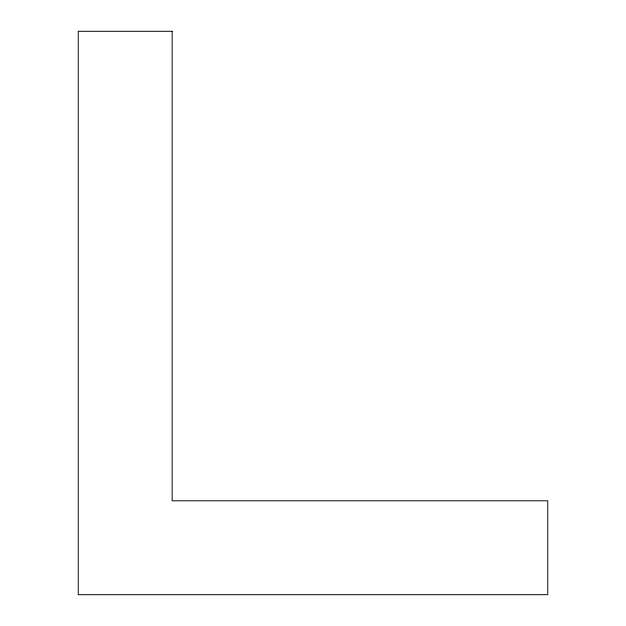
<?xml version="1.0" encoding="UTF-8"?>
<svg xmlns="http://www.w3.org/2000/svg" width="626" height="626" viewBox="0 0 626 626"><rect width="100%" height="100%" fill="white"/><g stroke="black" fill="none" stroke-linecap="round" stroke-linejoin="round"><path stroke-width="0.94" d="M172.15 31.3L78.25 31.3L78.25 594.7L547.75 594.7L547.75 500.8L172.15 500.8L172.15 31.3"/></g></svg>
